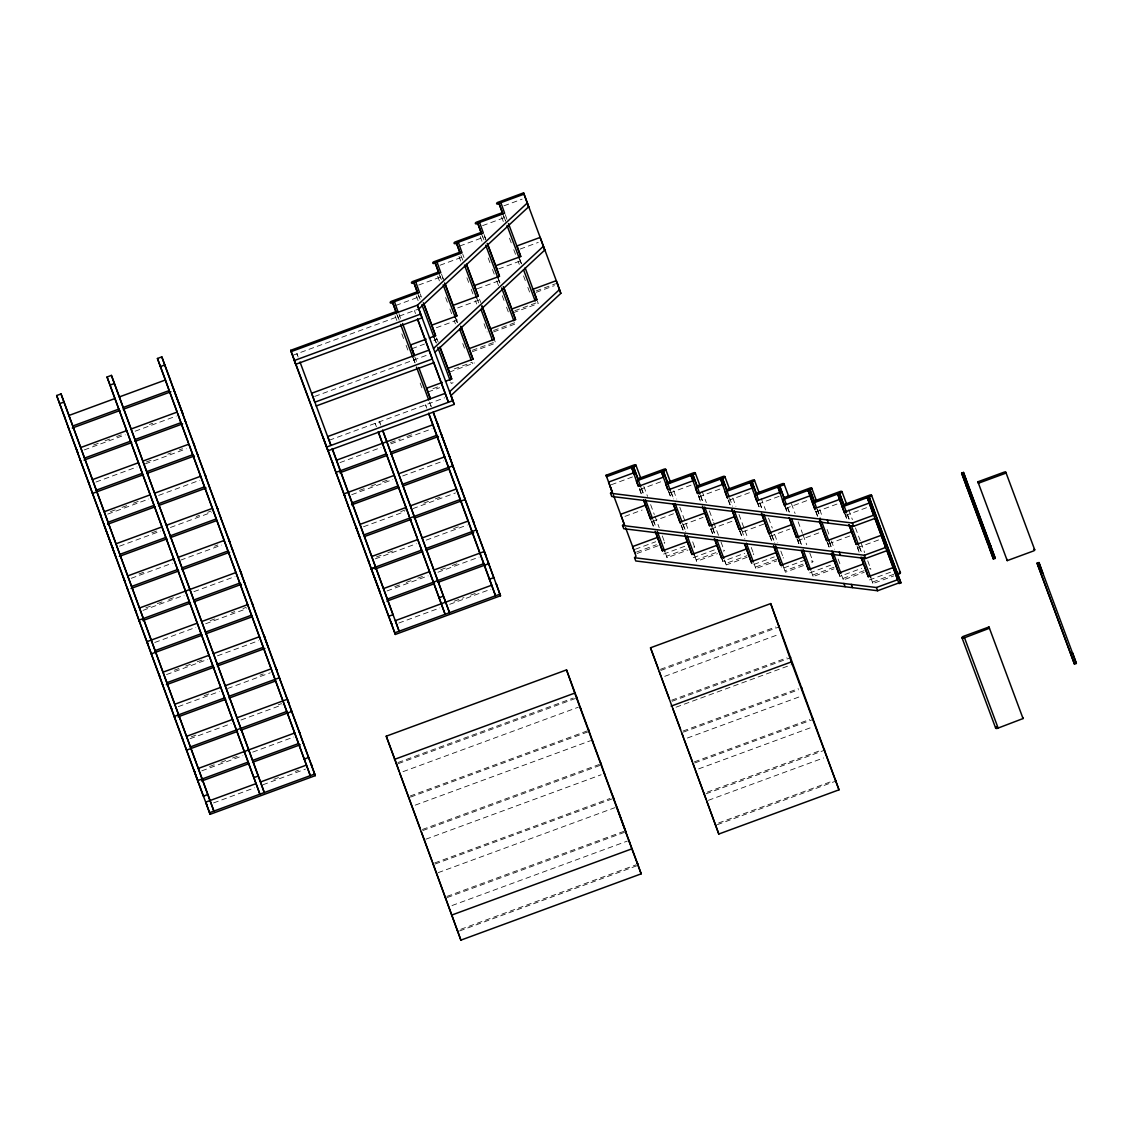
<?xml version="1.0" encoding="UTF-8"?>
<svg xmlns="http://www.w3.org/2000/svg" width="1133" height="1133" viewBox="0 0 1133 1133"><rect width="100%" height="100%" fill="white"/><g stroke="black" fill="none" stroke-linecap="round" stroke-linejoin="round"><path stroke-width="0.75" stroke-dasharray="5 3.75" d="M503.944 205.824L522.143 199.125M482.559 225.651L506.04 217.026M459.715 246.031L484.754 236.825L485.972 240.111M439.986 265.249L463.454 256.625M418.7 285.049L442.167 276.424L443.4 279.709M520.061 249.09L538.26 242.391M395.842 305.428L420.881 296.223M498.676 268.918L522.157 260.278M292.555 355.38L418.828 308.941M477.39 288.717L500.871 280.078M457.661 307.935L479.571 299.877M93.557 445.014L98.486 443.201M105.072 440.779L110 438.967M116.572 436.559L121.5 434.746M149.429 424.478L152.714 423.26M84.196 449.943L125.281 434.831M135.139 431.206L176.21 416.108M536.121 290.912L555.595 283.746M436.375 327.734L458.284 319.676M536.164 292.342L554.363 285.658M411.959 348.681L424.478 344.078M433.868 340.636L436.998 339.475L435.596 335.722M514.821 310.711L535.937 302.95L536.391 304.239M513.235 312.75L538.274 303.545L537.339 301.038M493.535 330.51L514.651 322.749L515.104 324.038M314.705 396.423L427.254 355.04M493.591 331.941L516.974 323.344M146.398 461.995L151.326 460.182M167.769 454.149L171.055 452.931M179.269 449.914L182.555 448.71M95.951 482.035L137.036 466.923M145.251 463.907L186.336 448.795M472.249 350.309L493.365 342.548L493.818 343.837M472.305 351.74L495.688 343.143L494.285 339.39M454.206 368.919L472.064 362.348L472.532 363.636M449.362 372.148L474.401 362.942M432.919 388.718L437.791 386.919M428.076 391.947L439.661 387.698M453.115 382.742L451.231 383.436L450.778 382.147M110.51 511.606L115.439 509.793M122.01 507.386L126.938 505.573M133.51 503.151L138.438 501.338M107.72 514.113L148.791 499.016M158.648 495.39L199.734 480.279M329.165 440.284L444.646 397.825M390.418 442.578L400.275 438.953M406.846 436.531L411.775 434.718M339.971 462.604L381.056 447.493M390.913 443.867L431.985 428.77M151.836 532.822L156.779 531.009M196.207 516.506L199.493 515.303M207.707 512.286L210.993 511.082M119.475 546.205L160.546 531.108M170.417 527.482L211.489 512.371M359.458 490.377L364.387 488.564M370.958 486.142L375.887 484.329M382.458 481.907L387.387 480.095M351.726 494.696L392.811 479.585M402.668 475.959L443.754 460.862M138.948 573.978L143.877 572.165M214.534 546.191L217.833 544.973M131.23 578.297L172.315 563.2M180.529 560.169L221.601 545.072M400.785 511.578L405.727 509.779M423.799 503.123L428.727 501.31M435.299 498.902L440.227 497.09M363.495 526.774L404.566 511.677M412.78 508.66L455.508 492.94M145.789 607.883L150.717 606.07M157.289 603.648L162.217 601.835M168.789 599.428L173.717 597.615M142.985 610.39L184.07 595.278M193.927 591.653L235.013 576.555M376.397 556.969L381.325 555.156M387.897 552.734L392.825 550.921M453.625 528.573L458.553 526.76M375.25 558.866L416.335 543.769M426.192 540.144L467.263 525.032M210.129 620.643L215.058 618.83M231.486 612.783L234.772 611.579M242.986 608.548L246.272 607.345M154.754 642.482L195.825 627.37M205.682 623.745L246.767 608.648M611.338 484.726L633.248 476.667M639.593 489.583L661.502 481.525M394.737 586.639L399.666 584.826M406.237 582.404L411.166 580.592M417.737 578.184L422.666 576.371M440.737 569.729L445.666 567.916M452.237 565.494L457.166 563.682M387.004 590.959L428.09 575.861M437.947 572.236L479.032 557.124M174.227 670.24L179.156 668.442M185.727 666.02L190.656 664.207M197.241 661.785L202.17 659.972M166.509 674.574L207.58 659.463M217.451 655.837L258.522 640.74M691.088 485.151L669.178 493.209L668.498 491.283M624.92 516.393L642.142 510.062M698.764 496.849L720.673 488.79M673.512 513.773L651.602 521.817L650.923 519.891M454.149 601.212L464.006 597.587M470.577 595.165L475.506 593.352M728.349 500.474L753.388 491.269M398.774 623.051L439.845 607.939M449.702 604.314L490.787 589.217M204.067 695.69L208.996 693.878M259.939 675.155L263.224 673.937M178.263 706.652L219.349 691.555M227.563 688.538L270.277 672.818M682.76 524.876L703.097 517.399M635.372 549.222L655.71 541.744M757.935 504.114L779.447 496.197M636.548 552.04L656.432 544.732M637.029 553.499L658.089 545.752M710.773 529.083L734.255 520.458M785.636 508.434L808.098 500.177M663.612 554.065L685.522 546.007M686.301 548.981L666.586 556.232L667.096 557.677L687.943 550.015M763.84 524.083L740.359 532.722L739.679 530.796M191.18 736.847L196.108 735.034M278.265 704.825L281.55 703.607M190.018 738.744L231.104 723.647M240.961 720.021L282.046 704.91M815.859 511.833L840.898 502.627M693.198 557.705L715.107 549.647M715.886 552.621L696.172 559.872L696.682 561.317L717.529 553.64M769.944 536.348L789.8 529.054M845.445 515.473L868.912 506.833M721.579 558.116L722.783 561.331L744.693 553.272M747.114 557.28L726.267 564.942L725.757 563.498L747.114 555.652M797.66 540.682L820.108 532.425M753.941 564.39L774.278 556.912M209.506 766.517L214.434 764.704M221.006 762.282L225.934 760.47M232.506 758.062L237.434 756.249M201.787 770.837L242.859 755.739M252.716 752.114L293.801 737.002M776.7 559.277L755.343 567.137L755.853 568.582L776.7 560.906M849.736 536.036L827.869 544.081L827.189 542.155M805.124 560.084L781.954 568.596L781.274 566.67M803 564.121L784.928 570.763L785.438 572.207L804.685 565.126M857.454 547.706L879.364 539.662M809.67 572.93L830.517 565.254M834.001 567.236L812.63 575.082L813.14 576.527L834.001 568.865M273.846 779.277L278.775 777.465M295.203 771.417L298.489 770.213M213.542 802.929L254.628 787.817M262.842 784.801L305.556 769.095M838.675 573.1L839.879 576.329L861.746 568.284M864.21 570.635L842.839 578.496L843.363 579.94L864.21 572.264M869.464 579.954L892.931 571.329M893.795 574.275L872.424 582.121L872.948 583.566L893.795 575.904M397.91 762.551L573.227 698.084M398.306 763.628L576.924 697.942M660.383 669.348L775.623 626.974M660.78 670.424L779.32 626.846M403.008 771.672L578.326 707.204M664.717 676.344L778.314 634.579M410.146 796.017L587.121 730.955M671.699 700.194L786.939 657.82M410.557 797.094L589.174 731.422M672.096 701.27L790.636 657.692M676.033 707.19L792.93 664.207M415.244 805.138L590.562 740.685M683.015 731.04L798.269 688.666M683.411 732.116L798.666 689.742M422.397 829.483L599.371 764.421M422.793 830.56L599.768 765.497M687.349 738.036L800.96 696.257M425.838 839.213L601.156 774.76M694.331 761.886L809.585 719.512M694.741 762.962L813.282 719.37M434.647 862.964L609.965 798.496M435.044 864.04L613.675 798.354M698.664 768.882L812.276 727.103M438.089 872.679L615.063 807.617M707.304 792.123L820.901 750.358M706.057 793.808L824.597 750.216M446.898 896.43L623.858 831.353M708.337 800.323L823.592 757.949M447.294 897.506L625.912 831.82M451.996 905.55L627.314 841.083M718.619 822.969L832.217 781.204M717.373 824.654L835.913 781.062M460.791 929.287L636.109 864.819M459.545 930.972L638.162 865.286M848.716 509.751L852.398 519.636M855.472 527.865L860.372 541.036M860.981 542.679L864.663 552.564M867.736 560.793L870.795 569.021M847.427 514.453L849.254 519.325M859.536 546.942L861.349 551.813M847.144 514.297L849.127 519.551M858.941 545.894L861.392 552.479M871.107 578.623L872.948 583.566M844.949 513.518L847.371 520.019M857.044 546.007L859.465 552.507M844.651 513.362L847.073 519.863M857.355 547.48L859.182 552.352M819.74 509.638L822.19 516.223M827.09 529.394L828.931 534.337M831.381 540.923L834.455 549.165M838.137 559.036L840.587 565.622M817.247 509.199L820.264 517.314M829.342 541.687L832.373 549.802M816.95 509.043L820.15 517.569M829.243 542.07L832.316 550.298M841.522 574.998L843.363 579.94M815.972 511.507L817.785 516.379M827.458 542.367L829.88 548.868M815.675 511.351L817.488 516.223M827.175 542.211L829.597 548.712M791.415 503.675L795.097 513.546M798.156 521.789L802.447 533.303M803.07 534.96L806.753 544.831M809.812 553.074L812.885 561.302A1.501 0.765 -20.4 0 1 811.724 562.549M787.633 507.414L789.446 512.286M799.742 539.903L801.555 544.775M787.336 507.258L789.319 512.513M799.133 538.869L801.597 545.455M811.299 571.599L813.14 576.527M785.155 506.479L787.577 512.98M797.25 538.968L799.671 545.469M784.857 506.324L787.279 512.824M796.966 538.812L799.374 545.313M761.22 498.393L765.511 509.921M768.571 518.149L772.253 528.035M774.703 534.62L777.776 542.849M780.835 551.077L782.676 556.02M759.931 503.094L762.353 509.595M772.026 535.583L774.448 542.07M759.634 502.939L762.226 509.836M771.431 534.535L774.505 542.778M783.087 565.82L785.438 572.207M757.439 502.16L760.47 510.275M769.548 534.649L771.97 541.149M757.156 502.004L760.172 510.133M769.859 536.121L771.672 540.993M732.853 498.053L735.926 506.281M738.985 514.524L747.582 537.566M751.25 547.451L753.091 552.394M729.482 497.769L732.64 506.21M741.832 530.329L744.806 538.94M754.011 563.639L755.853 568.582M728.462 500.149L730.275 505.021M739.962 531.009L742.384 537.509M728.165 499.993L729.992 504.865M739.665 530.853L742.696 538.982M702.049 491.127L706.341 502.655M709.4 510.884L713.082 520.769M713.691 522.412L718.605 535.583M721.055 542.169L724.129 550.397M700.76 495.829L703.055 502.57M712.855 528.318L714.711 533.855M724.525 560.212L725.757 563.498M700.463 495.673L702.956 502.372M712.558 528.162L714.98 534.663M724.426 559.999L726.267 564.942M698.268 494.894L700.69 501.395M710.986 528.998L712.799 533.884M698.579 496.367L700.406 501.239M710.688 528.856L712.501 533.728M673.682 490.787L676.755 499.016M679.814 507.258L688.411 530.301M692.702 541.829L694.543 546.772M671.175 492.189L673.597 498.69M683.27 524.678L685.692 531.179M670.41 490.702L673.469 498.945M682.576 523.432L685.748 531.873M694.841 556.374L696.682 561.317M668.682 491.269L671.104 497.755M681.4 525.372L683.808 531.873M668.399 491.113L671.416 499.228M681.103 525.216L683.525 531.717M643.87 486.51L647.552 496.396M650.625 504.624L654.293 514.509M654.916 516.152L659.208 527.681M662.267 535.909L664.731 542.495M641.363 487.926L644.38 496.042M653.458 520.401L655.88 526.902M641.292 488.408L643.884 495.305M652.792 519.268L655.809 527.397M665.354 552.946L667.096 557.677M639.479 488.606L641.292 493.478M651.574 521.095L653.996 527.596M639.409 489.102L641.236 493.974M651.517 521.591L653.33 526.463M505.346 214.661L507.258 220.312M503.902 216.488L505.842 221.742M519.792 259.174L521.633 264.102M502.301 212.664L505.36 220.878M519.424 258.636L521.265 263.55M501.537 216.814L503.378 221.742M509.482 238.157L511.323 243.085M513.773 249.642L515.6 254.571M518.05 261.142L519.268 264.414M523.545 275.914L525.386 280.842M527.836 287.4L529.663 292.328M484.06 234.46L485.901 239.389M482.616 236.287L483.947 239.899M498.506 278.973L499.851 282.57M481.015 232.463L483.465 239.035M498.138 278.435L499.965 283.349M480.25 236.613L482.077 241.541M488.196 257.956L490.037 262.884M492.473 269.442L494.314 274.37M496.764 280.942L498.591 285.856M502.259 295.713L504.1 300.642M506.55 307.199L508.377 312.127M462.774 254.259L464.006 257.545M479.5 299.169L480.732 302.454M460.947 255.548L463.27 261.326M476.851 298.234L479.061 303.701M458.964 256.412L460.791 261.341M466.909 277.755L468.75 282.683M471.186 289.241L473.027 294.169M475.478 300.741L476.696 304.012M484.032 323.712L487.091 331.927M441.488 274.059L443.329 278.987M440.029 275.886L441.374 279.497M455.933 318.571L457.265 322.169M438.896 273.35L440.879 278.633M455.565 318.033L457.392 322.947M437.678 276.211L439.505 281.14M445.623 297.554L447.45 302.483M449.9 309.04L451.741 313.968M454.177 320.54L455.409 323.811M462.746 343.511L464.572 348.44M420.201 293.858L421.419 297.143M436.927 338.767L438.159 342.053M418.743 295.685L420.088 299.296M434.647 338.37L436.474 343.299M417.61 293.15L419.437 298.064M434.279 337.832L436.106 342.747M416.392 296.01L418.219 300.939M398.915 313.657L400.827 319.308M414.777 356.768L416.944 362.574M397.456 315.484L399.411 320.724M413.361 358.17L415.188 363.084M396.479 313.303L398.915 319.874M412.979 357.631L414.82 362.546M431.276 406.733L429.492 401.946L431.007 406.209M395.091 315.81L396.932 320.738M401.818 333.867L403.66 338.795M406.11 345.353L407.937 350.281M420.173 383.11L422 388.038M426.801 408.163L425.569 404.849L426.617 407.823M380.787 425.073L379.555 421.759L380.617 424.733M376.411 426.688L375.179 423.374L376.227 426.348M298.163 357.051L296.931 353.765L297.993 356.739M839.199 574.403L839.879 576.329M722.103 559.405L722.783 561.331M414.437 310.555L415.499 313.529M869.507 568.709A1.501 0.765 -20.4 0 1 870.824 569.233M811.214 561.104A1.501 0.765 -20.4 0 1 812.885 561.302M753.388 553.74A1.501 0.765 -20.4 0 1 753.473 554.703M783.186 557.507A1.501 0.765 -20.4 0 1 783.229 558.102M723.803 550.114A1.501 0.765 -20.4 0 1 723.647 551.289M664.136 542.14A1.501 0.765 -20.4 0 1 664.25 543.387M693.948 546.418A1.501 0.765 -20.4 0 1 694.062 547.65"/><path stroke-width="1.5" d="M874.803 518.461L853.602 526.25L611.735 496.466L610.531 493.252L611.976 491.694L608.577 482.077L633.616 472.872M886.813 550.709L865.612 558.498L623.745 528.714L622.541 525.5L624 523.928M898.823 582.943L877.622 590.746L635.755 560.962L634.551 557.733L636.01 556.176L632.596 546.573L657.636 537.368L655.823 532.468M418.828 308.941L528.601 206.843L523.588 192.865L497.614 202.425A1.714 0.878 -20.4 0 0 496.651 203.685A1.714 0.878 -20.4 0 0 498.18 204.025L499.115 203.671L502.783 213.528M433.542 348.454L543.316 246.343L544.718 250.11L434.93 352.207M445.453 381.283L451.713 378.974L447.96 368.395L472.999 359.175L469.246 348.596L494.285 339.39L490.532 328.797L515.572 319.591L511.833 308.997L536.872 299.792L533.119 289.198L556.275 280.672L559.433 289.609L449.645 391.706L452.818 400.643L326.545 447.068M557.224 283.151L560.835 293.362L451.047 395.474L454.22 404.396L327.947 450.821L294.311 360.535L420.584 314.11M524.041 194.154L499.002 203.359L502.755 213.953M502.301 212.664L476.327 222.224A1.714 0.878 -20.4 0 0 475.35 223.484A1.714 0.878 -20.4 0 0 476.894 223.824L477.829 223.47L480.888 231.684M481.015 232.463L455.041 242.009A1.714 0.878 -20.4 0 0 454.064 243.283A1.714 0.878 -20.4 0 0 455.608 243.623L456.542 243.269L460.21 253.126M207.75 794.587L203.359 796.202L56.65 395.53L61.026 393.93L213.896 811.086L61.026 393.93M107.04 377.006L259.91 794.176L107.04 377.006L111.416 375.391L260.533 781.968L264.286 792.562L111.416 375.391M142.942 461.074L188.956 444.15L310.3 775.652L157.43 358.481L161.807 356.867L170.417 379.98M459.729 252.262L433.755 261.808A1.714 0.878 -20.4 0 0 432.778 263.083A1.714 0.878 -20.4 0 0 434.321 263.423L435.256 263.068L438.924 272.926M59.525 403.674L63.915 402.059M109.915 385.135L114.306 383.535M160.305 366.61L164.696 364.996L161.807 356.867M438.443 272.062L412.454 281.607A1.714 0.878 -20.4 0 0 411.491 282.882A1.714 0.878 -20.4 0 0 413.035 283.222L413.97 282.868L417.638 292.725M69.042 415.429L115.042 398.504M119.432 396.89L165.446 379.98L157.43 358.481M417.156 291.861L391.168 301.406A1.714 0.878 -20.4 0 0 390.205 302.681A1.714 0.878 -20.4 0 0 391.735 303.021L392.684 302.667L395.743 310.881M544.718 250.11L540.158 237.42L517.002 245.932L520.755 256.525L495.716 265.731L499.469 276.325L474.43 285.53L478.168 296.124L453.129 305.329L456.882 315.923L431.843 325.129L435.596 335.722L429.336 338.016M72.795 426.008L118.795 409.098M123.185 407.483L169.185 390.573L165.446 379.98M72.3 428.033L119.942 410.514M123.228 409.296L170.885 391.777M528.601 206.843L527.213 203.076L417.426 305.188L421.986 317.877L295.713 364.302L290.699 350.324L395.856 311.66M291.153 351.612L417.426 305.188L454.22 404.396M80.797 447.507L126.811 430.597M131.187 428.982L177.201 412.072L169.185 390.573M84.55 458.1L130.564 441.19M134.94 439.576L180.954 422.666L177.739 413.573M84.054 460.125L131.711 442.592M134.997 441.388L182.64 423.869M426.206 339.164L410.557 344.928L414.31 355.521L402.583 323.528M92.552 479.599L138.566 462.689M316.22 405.954L433.712 362.744M96.305 490.192L142.319 473.282M146.695 471.668L192.709 454.744M143.466 474.685L92.524 493.421L88.176 481.213M146.752 473.481L194.409 455.962M442.323 382.43L426.674 388.194L430.427 398.774L418.771 367.503M104.321 511.691L150.321 494.781M154.711 493.167L200.711 476.242M433.557 361.866L445.269 393.321L327.763 436.531L330.935 445.453L300.004 361.993M108.06 522.285L154.074 505.36M158.464 503.76L204.464 486.836M107.578 524.296L155.221 506.777M158.507 505.573L206.164 488.054M432.976 424.733L491.764 585.18L395.375 620.629L399.113 631.208L336.572 460.168L432.976 424.733L428.656 413.134M116.076 543.783L162.09 526.859M166.466 525.259L212.48 508.335M378.266 431.659L386.339 453.851L335.949 472.376L344.559 495.489M382.727 430.682L449.518 612.684L390.715 452.237L436.729 435.327M339.829 472.787L387.486 455.254M390.772 454.05L438.429 436.531M119.829 554.377L165.829 537.453M170.219 535.852L216.219 518.928M119.333 556.388L166.976 538.869M170.276 537.665L216.276 520.741M386.339 453.851L394.341 475.35L343.95 493.875L348.298 506.083M398.731 473.736L444.731 456.811M127.831 575.876L173.845 558.951M178.221 557.337L224.235 540.427M352.08 502.854L398.094 485.944L394.341 475.35M402.47 484.329L452.86 465.805L449.121 455.211M351.584 504.865L399.241 487.346M402.527 486.142L448.541 469.218M131.584 586.469L177.598 569.545M181.974 567.93L227.988 551.02M131.088 588.48L178.745 570.961M182.031 569.743L229.673 552.224M360.096 524.352L406.096 507.442L398.094 485.944M410.486 505.828L456.5 488.904M139.586 607.968L235.99 572.519M363.849 534.946L460.239 499.497M364.996 536.362L410.996 519.438M414.281 518.234L465.224 499.497L460.876 487.303M189.353 601.637L138.962 620.162L147.573 643.275M193.729 600.023L239.743 583.113M142.843 620.572L190.5 603.053M193.785 601.835L241.442 584.316M371.851 556.445L417.865 539.52L445.127 614.298L378.337 432.296M422.241 537.92L468.255 520.996M197.354 623.136L146.964 641.66L151.326 653.868L202.255 635.131M201.745 621.521L247.745 604.611M635.896 465.111A1.501 0.765 -20.4 0 1 634.749 466.343L606.58 476.71L606.07 475.265L634.239 464.898A1.501 0.765 -20.4 0 1 635.896 465.111L640.811 478.282M421.618 550.114L371.227 568.653L379.824 591.752M425.994 548.514L476.384 529.975L484.995 553.088M376.298 567.166L371.369 568.978L380.249 592.885M375.108 569.049L422.765 551.53M426.05 550.326L473.693 532.793M155.108 650.639L201.107 633.729M205.498 632.115L251.498 615.205M205.54 633.928L251.554 617.018M637.752 478.848L664.051 469.175A1.501 0.765 -20.4 0 1 665.708 469.374L670.623 482.559M663.428 477.149L638.389 486.354L631.619 467.49L634.041 473.991M667.337 482.474L693.637 472.815A1.501 0.765 -20.4 0 1 695.294 473.013L700.208 486.184M383.605 588.537L429.619 571.613M433.996 569.998L484.386 551.474L488.748 563.682L437.805 582.404M163.11 672.138L209.123 655.228M213.5 653.614L259.514 636.689M693.014 480.774L667.974 489.98L661.431 471.767L663.244 476.639M387.359 599.13L483.763 563.682M696.922 486.114L723.222 476.441A1.501 0.765 -20.4 0 1 724.879 476.653L729.17 488.167M386.863 601.141L434.52 583.622M166.863 682.732L212.862 665.822M217.253 664.207L263.267 647.283M166.367 684.743L214.024 667.224M217.309 666.02L264.952 648.501M722.599 484.414L697.56 493.62L691.017 475.407L692.829 480.279M726.508 489.739L752.808 480.08A1.501 0.765 -20.4 0 1 754.465 480.279L759.379 493.45M323.387 438.131L388.591 616.324L392.967 614.709L332.323 449.22M438.981 597.799L443.357 596.185M428.727 413.772L489.371 579.26L493.747 577.646L433.118 412.157M752.185 488.04L727.145 497.245L720.602 479.032L723.024 485.533M174.864 704.23L220.878 687.32M225.255 685.706L271.269 668.782M756.093 493.379L782.393 483.706A1.501 0.765 -20.4 0 1 784.05 483.918L788.965 497.09M705.023 513.022L679.984 522.228L675.438 509.397L650.399 518.602L645.626 505.12L620.587 514.325L624.623 525.556M394.737 632.823L499.908 594.159M779.901 492.373L756.731 500.885L750.188 482.672L752.609 489.173M388.591 616.324L395.332 634.438L500.503 595.774L496.155 583.566M224.631 697.9L174.241 716.438L182.951 739.778M229.008 696.299L279.398 677.761L288.009 700.874M178.122 716.835L225.779 699.316M229.064 698.112L275.078 681.188M783.809 497.699L810.095 488.026A1.501 0.765 -20.4 0 1 811.766 488.238L816.666 501.409M814.018 501.098L840.304 491.439A1.501 0.765 -20.4 0 1 841.975 491.637L846.266 503.165M815.066 509.737L812.644 503.236L840.813 492.883A1.501 0.765 -20.4 0 0 841.975 491.637M186.633 736.323L232.633 719.398M237.024 717.798L287.414 699.259L291.762 711.467L240.819 730.204M684.729 534.96L691.994 554.448L717.033 545.27L714.611 538.756M843.603 504.737L869.889 495.064A1.501 0.765 -20.4 0 1 871.56 495.277L900.381 572.661A1.501 0.765 -20.4 0 1 899.234 573.907L898.611 574.134M844.651 513.362L842.23 506.862L870.399 496.509A1.501 0.765 -20.4 0 0 871.56 495.277M190.372 746.916L286.776 711.467M237.533 731.408L186.591 750.131L182.243 737.937M961.62 473.112L963.503 472.433L995.27 558.357L993.4 559.051L961.62 473.112L988.245 544.591M871.815 510.501L873.699 509.808L869.153 496.976L900.919 582.9L899.05 583.594L867.269 497.656L869.691 504.157M610.531 493.252L852.398 523.021L873.6 515.232L869.28 503.038L844.241 512.243L839.695 499.398L814.655 508.604L810.109 495.772L784.447 505.205L777.889 486.992L780.311 493.492M966.166 485.958L968.049 485.264L963.503 472.433M198.388 768.415L294.792 732.966M1005.849 472.319A1.501 0.765 -20.4 0 1 1004.702 473.566L978.402 483.239L977.892 481.794L1004.192 472.121A1.501 0.765 -20.4 0 1 1005.849 472.319L1034.684 549.717M773.485 545.865L780.75 565.353L803.92 556.855L808.466 569.701L834.129 560.269L838.675 573.1L863.714 563.894L861.278 557.379M310.924 763.444L315.271 775.652L210.115 814.315L197.751 780.609L248.141 762.084M252.532 760.47L298.531 743.56M201.646 781.019L249.288 763.5M252.574 762.282L300.231 744.763M253.75 777.663L258.14 776.063M304.14 759.138L308.53 757.524L315.271 775.652M622.541 525.5L864.408 555.269L885.609 547.48L881.29 535.286L856.251 544.491L851.704 531.646L826.665 540.852L822.119 528.02L796.457 537.453L791.91 524.607L768.74 533.133L764.194 520.288L739.155 529.493L734.609 516.662L709.57 525.868L705.576 514.58M256.157 783.583L205.767 802.107L210.115 814.315M260.533 781.968L306.547 765.058M637.766 864.224L641.179 873.84L460.89 940.135L386.24 736.195L566.528 669.9L576.924 697.942M650.512 647.779L770.695 603.592L839.001 789.828L718.804 834.03L650.512 647.779L658.514 669.277M209.52 812.701L314.677 774.037M860.995 557.224L868.246 576.711L893.3 567.534L886.629 549.632M394.454 759.393L574.743 693.099L566.528 669.9M634.551 557.733L876.418 587.517L897.619 579.728L893.3 567.534M990.724 545.511L988.854 546.205L993.4 559.051M977.892 481.794L1007.237 560.623L1033.523 550.95A1.501 0.765 -20.4 0 0 1034.698 549.916A1.501 0.765 -20.4 0 0 1033.749 549.349M1037.092 563.243L1038.961 562.549L1076.35 663.428L1074.466 664.122L1037.092 563.243L1074.466 664.122M671.161 706.114L791.344 661.927L770.695 603.592M1040.845 573.836L1042.714 573.142L1038.961 562.549M1023.057 718.549L988.967 626.974L962.979 636.519A1.714 0.878 -20.4 0 0 962.016 637.78L995.652 728.08A1.714 0.878 -20.4 0 0 997.182 728.42L1023.057 718.549L1022.603 717.26M962.016 637.78A1.714 0.878 -20.4 0 0 963.56 638.134L989.421 628.249L988.967 626.974M1070.727 653.529L1072.597 652.835L1076.35 663.428M451.585 915.124L631.86 848.844L641.179 873.84M182.781 413.687L173.717 389.285M206.857 805.081L206.206 803.24M497.16 586.299L496.594 584.699M968.049 485.264L995.27 558.357M964.381 637.454L998.131 728.066M873.699 509.808L900.919 582.9M875.143 518.772L881.8 536.645M852.398 523.021L853.602 526.25M864.408 555.269L865.612 558.498M876.418 587.517L877.622 590.746M843.802 504.709L839.567 493.337L846.563 512.767M851.379 525.67L858.63 545.157M863.134 557.224L870.739 577.646M840.105 500.531L837.684 494.03L842.23 506.862M849.183 524.891L851.605 531.391M848.886 524.735L856.151 544.222M827.26 519.863L828.464 523.078M839.27 552.111L840.488 555.326M851.28 584.345L852.498 587.574M814.216 501.069L809.982 489.711L816.369 507.485M821.793 522.03L829.044 541.532M833.279 552.89L840.898 573.355M819.867 518.956L821.071 522.171M831.877 551.204L833.081 554.419M843.901 583.438L845.091 586.667M810.52 496.891L808.098 490.391L812.644 503.236M819.598 521.251L822.02 527.751M831.693 553.74L834.724 561.869M819.301 521.095L826.566 540.597M831.41 553.584L838.661 573.071M784.008 497.67L779.773 486.298L786.16 504.086M791.57 518.631L798.836 538.118M803.07 549.491L810.69 569.941M789.389 517.852L791.811 524.352M802.093 551.969L803.906 556.841M784.857 506.324L782.436 499.837L810.605 489.47A1.501 0.765 -20.4 0 0 811.766 488.238M789.092 517.696L796.357 537.184M801.201 550.185L808.452 569.672M756.292 493.351L752.057 481.978L758.444 499.752M763.869 514.311L771.134 533.799M775.623 545.865L782.988 565.622M761.673 513.532L764.095 520.033M773.782 546.021L776.799 554.136M757.156 502.004L754.734 495.503L782.903 485.151A1.501 0.765 -20.4 0 0 784.05 483.918M761.39 513.376L769.25 534.493M778.923 625.77L779.32 626.846M790.239 656.616L790.636 657.692M801.555 687.462L801.952 688.538M812.871 718.308L813.282 719.37M824.187 749.14L824.597 750.216M835.517 779.986L835.913 781.062M791.344 661.927L839.001 789.828M726.706 489.711L722.472 478.353L728.859 496.127M734.283 510.671L741.548 530.173M746.378 543.16L753.403 561.996M732.088 509.892L734.51 516.393M744.806 544.01L747.214 550.511M727.57 498.378L725.148 491.878L753.318 481.525A1.501 0.765 -20.4 0 0 754.465 480.279M731.805 509.737L739.056 529.238M744.508 543.854L751.774 563.342M697.121 486.085L692.886 474.713L699.897 494.144M704.698 507.046L712.161 527.072M716.792 539.535L723.817 558.357M702.502 506.267L705.533 514.382M697.376 493.11L695.563 488.238L723.732 477.885A1.501 0.765 -20.4 0 0 724.879 476.653M702.814 507.74L709.47 525.599M714.314 538.6L721.579 558.087M667.535 482.446L663.301 471.087L670.311 490.504M675.112 503.406L681.953 521.789M687.207 535.895L694.472 555.382M673.526 504.256L675.948 510.756M685.026 535.116L687.448 541.616M667.79 489.484L665.977 484.612L694.147 474.26A1.501 0.765 -20.4 0 0 695.294 473.013M673.229 504.1L680.494 523.588M637.723 478.183L633.489 466.81L640.726 486.878M645.527 499.78L652.367 518.163M657.282 531.335L664.887 551.757M643.714 499.979L646.136 506.479M638.205 485.845L636.392 480.973L664.561 470.62A1.501 0.765 -20.4 0 0 665.708 469.374M643.643 500.474L650.909 519.962M655.143 531.335L662.408 550.822M523.588 192.865L557.677 284.44M559.433 289.609L560.835 293.362M606.07 475.265L612.202 491.722M613.42 495.022L624.467 524.664M625.586 527.751L634.891 552.649M508.49 223.598L520.755 256.525M525.145 267.799L536.872 299.792M507.032 225.439L519.268 258.267M523.545 269.767L535.173 300.953M661.417 677.548L669.235 698.509M672.747 708.394L680.551 729.355M684.063 739.24L692.461 761.815M695.379 770.086L706.156 799.416M704.004 793.341L704.4 794.417M706.695 800.932L718.804 834.03M715.32 824.187L715.73 825.263M487.742 244.331L497.118 269.484M503.859 287.598L511.833 308.997M487.204 243.397L499.469 276.325M503.321 286.663L515.572 319.591M485.745 245.238L497.982 278.067M501.65 287.924L513.872 320.752M466.456 264.131L474.43 285.53M474.897 286.776L475.832 289.283M481.95 305.754L490.532 328.797M466.527 264.853L478.168 296.124M482.035 306.462L494.285 339.39M464.459 265.037L476.696 297.866M480.973 309.366L492.586 340.551M445.17 283.93L453.129 305.329M461.287 327.196L469.246 348.596M444.632 282.995L456.882 315.923M460.734 326.262L472.999 359.175M443.173 284.836L455.409 317.665M459.686 329.165L471.3 360.351M579.969 706.595L589.174 731.422M592.219 740.076L601.425 764.888M604.47 773.542L613.675 798.354M616.72 807.008L629.764 842.725M625.912 831.82L612.882 796.117M628.957 840.474L638.162 865.286L637.369 863.049M423.884 303.729L431.843 325.129M439.986 346.995L449.362 372.148M423.331 302.794L435.596 335.722M440.071 347.704L451.713 378.974M421.887 304.635L434.109 337.464M437.791 347.321L450.013 380.15M417.525 318.84L428.628 348.624M417.595 319.492L448.427 402.243L445.269 393.321M400.6 324.435L412.823 357.263M416.491 367.12L428.727 399.949M433.656 413.106L437.961 424.733M438.074 425.045L438.57 426.348L437.805 424.252M441.261 434.038L450.325 458.44L449.829 457.137M441.105 433.712L453.469 467.405M452.86 465.805L461.471 488.904M461.584 489.229L462.08 490.518L461.315 488.436M464.629 497.883L473.24 520.996M473.353 521.322L473.835 522.61L473.084 520.514M485.108 553.414L485.604 554.703L484.839 552.607M488.139 562.067L500.503 595.774M489.371 579.26L495.518 595.774L491.764 585.18M382.642 430.044L390.715 452.237M409.849 518.022L417.241 537.878M332.252 448.569L336.572 460.168M290.699 350.324L332.79 463.397M332.904 463.723L333.399 465.012L333.031 463.978M344.673 495.801L344.97 496.608M347.704 504.468L360.067 538.175M356.428 527.893L356.923 529.196L356.541 528.162M382.982 600.731L391.593 623.844M391.706 624.17L392.188 625.473L391.565 623.716M386.24 736.195L395.856 761.985M396.649 764.237L396.253 763.16L399.113 771.261M399.694 772.89L420.343 828.931M431.999 860.783L421.32 831.721M432.99 863.573L433.387 864.649M445.241 897.039L445.637 898.115M457.491 930.505L457.888 931.581M173.576 388.959L182.186 412.072M185.33 421.051L193.941 444.164M194.055 444.476L194.55 445.779L193.785 443.683M197.085 453.143L205.696 476.242M205.809 476.568L206.305 477.871L205.54 475.775M208.854 485.221L218.06 509.963L217.564 508.66M220.609 517.314L229.22 540.427M229.333 540.753L229.815 542.041L229.064 539.945M232.364 549.406L240.975 572.519M241.088 572.845L241.57 574.134L240.819 572.038M244.119 581.498L252.73 604.611M252.843 604.923L253.339 606.226L252.574 604.13M255.888 613.59L268.238 647.283M264.612 637.015L265.094 638.304L264.343 636.222M276.254 668.782L263.89 635.089M276.367 669.107L276.863 670.41L276.098 668.314M288.122 701.2L288.618 702.502L287.853 700.392M291.153 709.853L300.372 734.581L299.877 733.292M302.922 741.945L311.533 765.058M311.646 765.37L312.127 766.673L311.377 764.577M180.954 422.666L188.347 442.507M56.65 395.53L65.261 418.644M68.405 427.623L77.016 450.736M77.129 451.061L77.611 452.35L77.256 451.316M80.174 459.715L89.38 484.442L89.011 483.409M91.929 491.807L100.54 514.92M103.825 524.225L112.408 547.239M103.684 523.899L116.048 557.592M112.408 547.324L112.903 548.627L112.535 547.593M124.049 579.09L111.7 545.398M124.163 579.416L124.658 580.719L124.29 579.685M127.208 588.069L136.413 612.797L136.045 611.763M150.717 652.254L159.328 675.367M159.441 675.679L159.937 676.982L159.569 675.948M162.472 684.346L171.692 709.074L171.196 707.771M185.996 748.531L198.36 782.223M194.72 771.955L195.202 773.244L194.451 771.162M332.635 462.915L332.904 463.638M344.404 495.008L344.659 495.716M356.159 527.1L356.413 527.808M368.31 560.254L368.678 561.288L355.705 525.967M76.86 450.254L77.129 450.976M100.384 514.439L101.134 516.521L100.766 515.501M147.417 642.793L148.168 644.889L147.927 644.181M159.172 674.886L159.441 675.594M574.743 693.099L631.86 848.844M164.696 364.996L308.53 757.524M182.413 412.653L182.781 413.687M1006.727 559.178L1007.237 560.623M864.267 565.452L868.26 576.739M780.75 565.381L776.204 552.536L751.165 561.741L746.619 548.91L721.579 558.116L717.033 545.27M691.994 554.476L687.448 541.645L662.408 550.85L657.636 537.368M609.781 485.306L612.613 493.308M500.885 202.665L504.638 213.259L477.715 223.159L481.468 233.752M693.226 764.01L694.841 768.571M681.91 733.164L683.525 737.725M659.279 671.472L660.893 676.033M479.599 222.465L483.352 233.058L456.429 242.958L460.182 253.551M458.313 242.264L462.066 252.857L435.143 262.757L438.896 273.35M437.026 262.063L440.765 272.656L413.857 282.556L417.61 293.15M600.632 762.636L605.263 775.779M588.381 729.17L593.012 742.313M576.13 695.704L580.762 708.847M415.726 281.862L419.479 292.456L392.57 302.355L396.323 312.949M472.631 519.381L476.979 531.589M412.497 350.196L413.573 353.227M394.44 301.661L398.193 312.255M437.352 423.119L441.714 435.327M406.096 507.442L409.31 516.521M390.984 622.229L395.332 634.438M379.229 590.137L383.577 602.345M368.013 559.56L371.822 570.253M332.196 461.782L336.543 473.991M460.89 940.135L432.594 862.397M299.169 731.351L303.517 743.56M275.645 667.167L280.007 679.375M252.135 602.997L256.483 615.205M240.38 570.905L244.728 583.113M228.611 538.812L232.973 551.02M216.856 506.72L221.204 518.928M205.101 474.642L209.449 486.836M193.332 442.55L197.694 454.744M181.577 410.458L185.925 422.666M169.823 378.365L174.17 390.573M193.998 770.015L197.751 780.609M170.488 705.845L174.836 718.053M158.733 673.753L163.081 685.961M135.209 609.568L139.557 621.776M123.455 577.476L127.802 589.684M99.931 513.306L104.278 525.514M76.421 449.121L80.769 461.329M64.652 417.029L69.014 429.237M995.652 728.08A1.714 0.878 -20.4 0 1 996.615 726.805M899.092 572.349A1.501 0.765 -20.4 0 1 900.409 572.76M429.152 350.055L311.646 393.264L314.818 402.187L432.31 358.991L429.152 350.055"/></g></svg>
